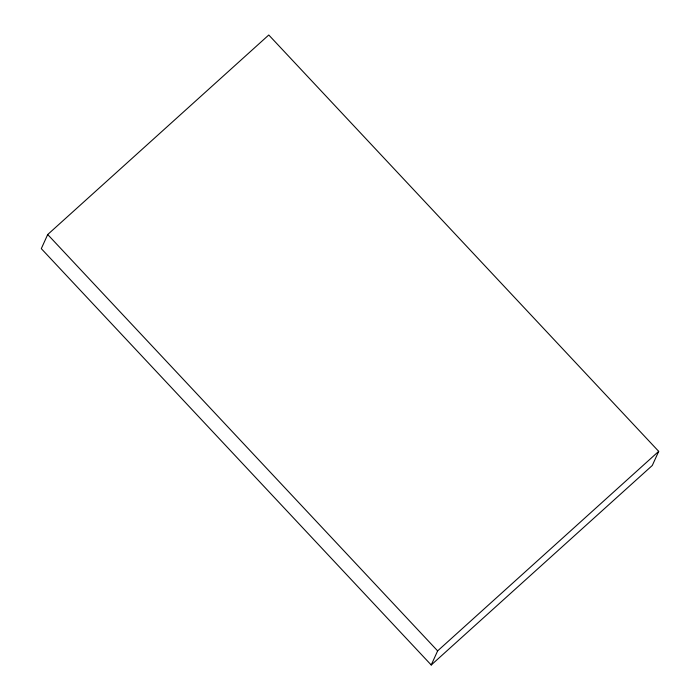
<?xml version="1.0" encoding="UTF-8"?>
<svg xmlns="http://www.w3.org/2000/svg" width="700" height="700" viewBox="0 0 700 700"><rect width="100%" height="100%" fill="white"/><g stroke="black" fill="none" stroke-linecap="round" stroke-linejoin="round"><path stroke-width="1.05" d="M47.705 234.526L41.3 248.64L431.226 665L652.295 465.474L658.7 451.36L268.774 35L47.705 234.526L437.631 650.886L431.226 665M437.631 650.886L658.7 451.36"/></g></svg>
